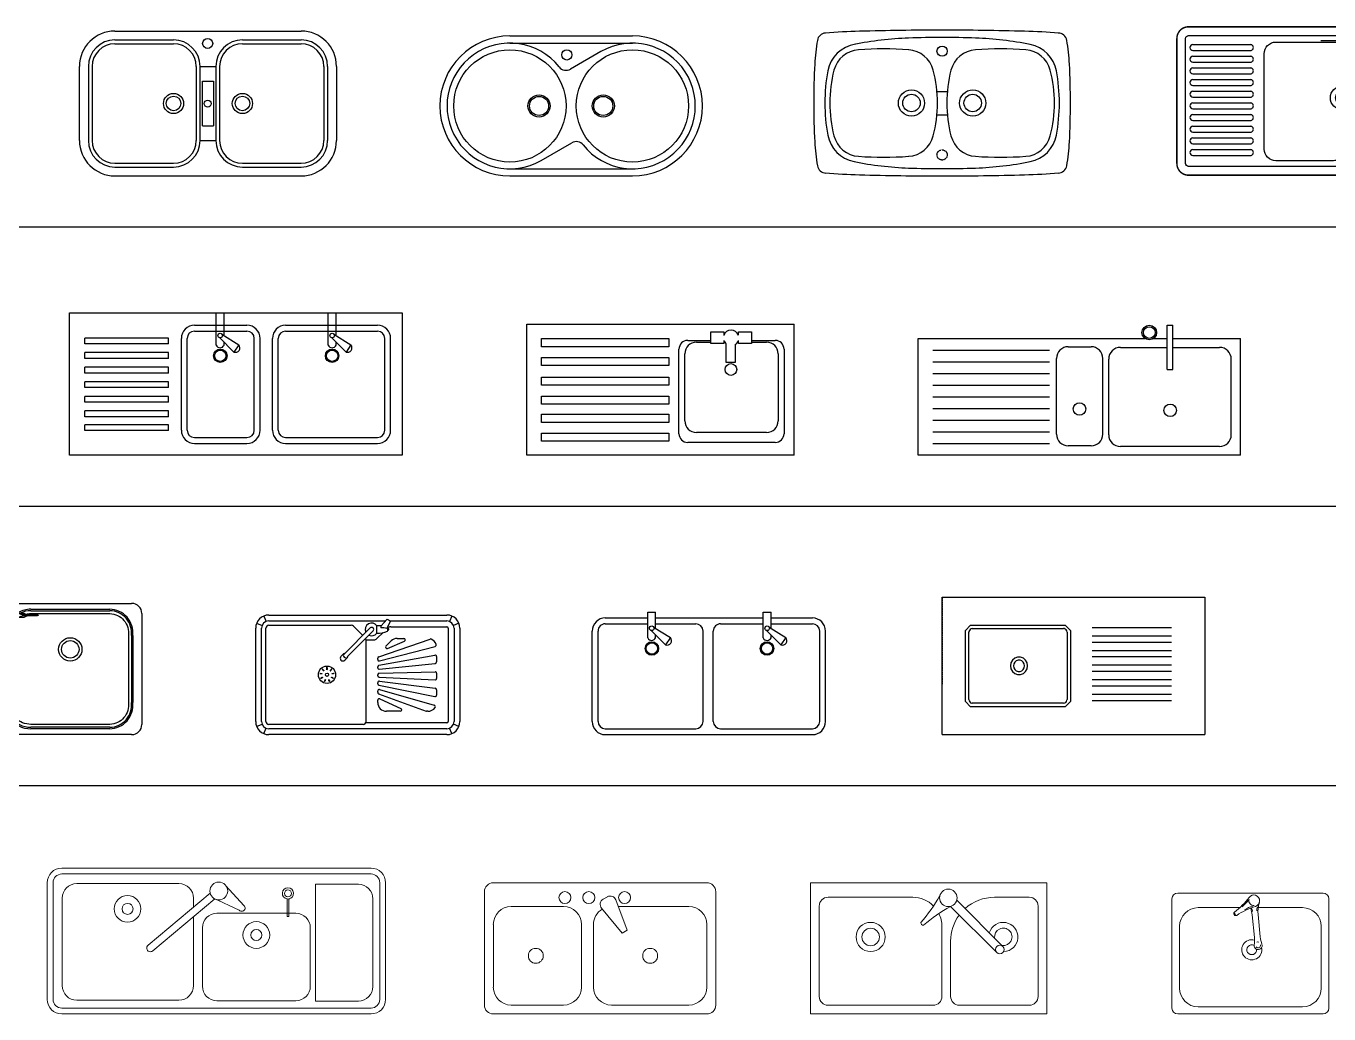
# Model space of a CAD drawing. Header units: millimetres. Extents: x 3489 to 19734, y -3855 to 6441.
# Drawn here: x 6268 to 10734, y -612 to 2775 of the extents above; entities that cross this region are included whole.
import ezdxf

# ---------------------------------------------------------------- set-up
doc = ezdxf.new("R2010")
doc.units = ezdxf.units.MM
doc.linetypes.add('HIDDEN', pattern=[7.5, 5, -2.5])
doc.linetypes.add('RAYITAS', pattern=[0.375, 0.25, -0.125])
doc.layers.add('www.cad-blocks.net', color=7, linetype='Continuous')
doc.styles.get("Standard").update_dxf_attribs({"font": 'arial.ttf'})

# ---------------------------------------------------------------- blocks, each defined once
blk = doc.blocks.new('A$C27DD639B')
for p, q in [((0, 0), (0, 450)), ((0, 450), (916.2, 450)), ((916.2, 0), (916.2, 450)), ((630.4, 383.4), (630.4, 422.8)), ((630.4, 422.8), (674.9, 422.8)), ((674.9, 422.8), (674.9, 411.1)), ((725.3, 411.7), (725.3, 422.8)), ((725.3, 422.8), (769.8, 422.8)), ((769.8, 422.8), (769.8, 383.4)), ((50.5, 372.3), (50.5, 400.1)), ((50.5, 400.1), (486.3, 400.1)), ((486.3, 372.3), (50.5, 372.3)), ((486.3, 400.1), (486.3, 372.3)), ((521.5, 74.1), (521.5, 364.1)), ((551.5, 394.1), (630.4, 394.1)), ((581.5, 388), (630.4, 388)), ((674.9, 383.4), (630.4, 383.4)), ((674.9, 394.1), (674.9, 383.4)), ((683, 318.7), (683, 382.1)), ((714.2, 379.9), (714.2, 318.7)), ((725.3, 383.4), (725.3, 393.5)), ((769.8, 383.4), (725.3, 383.4)), ((769.8, 394.1), (851.5, 394.1)), ((769.8, 388), (821.5, 388)), ((881.5, 364.1), (881.5, 74.1)), ((50.5, 307.4), (50.5, 335.2)), ((50.5, 335.2), (486.3, 335.2)), ((486.3, 335.2), (486.3, 307.4)), ((541.5, 118), (541.5, 348)), ((714.2, 318.7), (683, 318.7)), ((861.5, 348), (861.5, 118)), ((486.3, 307.4), (50.5, 307.4)), ((50.5, 240.3), (50.5, 268.1)), ((50.5, 268.1), (486.3, 268.1)), ((486.3, 268.1), (486.3, 240.3)), ((486.3, 240.3), (50.5, 240.3)), ((50.5, 175.4), (50.5, 203.2)), ((50.5, 203.2), (486.3, 203.2)), ((486.3, 203.2), (486.3, 175.4)), ((486.3, 175.4), (50.5, 175.4)), ((50.5, 112.8), (50.5, 140.6)), ((50.5, 140.6), (486.3, 140.6)), ((486.3, 140.6), (486.3, 112.8)), ((486.3, 112.8), (50.5, 112.8)), ((50.5, 48), (50.5, 75.8)), ((50.5, 75.8), (486.3, 75.8)), ((486.3, 48), (50.5, 48)), ((486.3, 75.8), (486.3, 48)), ((821.5, 78), (581.5, 78)), ((851.5, 44.1), (551.5, 44.1)), ((916.2, 0), (0, 0))]:
    blk.add_line(p, q)
blk.add_circle((699.5, 294.1), 20.1)
for centre, radius, start, end in [((700.2, 402.6), 26.7, 19.9093, 161.5199), ((551.5, 364.1), 30, 90, 180), ((581.5, 348), 40, 90, 180), ((700.2, 402.6), 26.7, 198.4801, 230.0288), ((700.2, 402.6), 26.7, 301.5638, 340.0907), ((821.5, 348), 40, 0, 90), ((851.5, 364.1), 30, 0, 90), ((581.5, 118), 40, 180, 270), ((821.5, 118), 40, 270, 0), ((551.5, 74.1), 30, 180, 270), ((851.5, 74.1), 30, 270, 0)]:
    blk.add_arc(centre, radius, start, end)
blk = doc.blocks.new('A$C2ECC4A2D')
for p, q in [((121.5, 497), (759.5, 497)), ((121.5, 466.5), (322.5, 466.5)), ((121.5, 453.5), (322.5, 453.5)), ((558.5, 466.5), (759.5, 466.5)), ((558.5, 453.5), (759.5, 453.5)), ((0, 121.5), (0, 375.5)), ((30.5, 375.5), (30.5, 121.5)), ((43.5, 375.5), (43.5, 121.5)), ((400.5, 375.5), (400.5, 121.5)), ((413.5, 375.5), (467.5, 375.5)), ((413.5, 121.5), (413.5, 375.5)), ((467.5, 375.5), (467.5, 121.5)), ((480.5, 375.5), (480.5, 121.5)), ((837.5, 375.5), (837.5, 121.5)), ((850.5, 375.5), (850.5, 121.5)), ((881, 375.5), (881, 121.5)), ((421.5, 325.5), (459.5, 325.5)), ((421.5, 171.5), (421.5, 325.5)), ((459.5, 325.5), (459.5, 171.5)), ((421.5, 171.5), (459.5, 171.5)), ((413.5, 121.5), (467.5, 121.5)), ((121.5, 43.5), (322.5, 43.5)), ((121.5, 30.5), (322.5, 30.5)), ((558.5, 43.5), (759.5, 43.5)), ((558.5, 30.5), (759.5, 30.5)), ((121.5, 0), (759.5, 0))]:
    blk.add_line(p, q)
for centre, radius in [((439.4, 454.5), 17.3), ((322.5, 248.5), 34.6), ((322.5, 248.5), 34.6), ((322.5, 248.5), 25), ((322.5, 248.5), 25), ((558.5, 248.5), 34.6), ((558.5, 248.5), 25), ((439.5, 248), 11.7)]:
    blk.add_circle(centre, radius)
for centre, radius, start, end in [((121.5, 375.5), 121.5, 90, 180), ((759.5, 375.5), 121.5, 0, 90), ((121.5, 375.5), 91, 90, 180), ((121.5, 375.5), 78, 90, 180), ((322.5, 375.5), 91, 0, 90), ((322.5, 375.5), 78, 0, 90), ((558.5, 375.5), 91, 90, 180), ((558.5, 375.5), 78, 90, 180), ((759.5, 375.5), 91, 0, 90), ((759.5, 375.5), 78, 0, 90), ((121.5, 121.5), 121.5, 180, 270), ((121.5, 121.5), 91, 180, 270), ((121.5, 121.5), 78, 180, 270), ((322.5, 121.5), 91, 270, 0), ((322.5, 121.5), 78, 270, 0), ((558.5, 121.5), 91, 180, 270), ((558.5, 121.5), 78, 180, 270), ((759.5, 121.5), 91, 270, 0), ((759.5, 121.5), 78, 270, 0), ((759.5, 121.5), 121.5, 270, 0)]:
    blk.add_arc(centre, radius, start, end)
blk = doc.blocks.new('A$C17956F2A')
for p, q in [((240, 480), (660, 480)), ((240, 455.5), (660, 455.5)), ((552.2, 426.6), (447.6, 366.2)), ((347.7, 53.4), (452.4, 113.8)), ((240, 24.5), (660, 24.5)), ((240, 0), (660, 0))]:
    blk.add_line(p, q)
for centre, radius in [((240, 240), 192.5), ((435, 415), 17.5), ((660, 240), 192.5), ((340, 240), 38), ((340, 240), 32.8), ((560, 240), 38), ((560, 240), 32.8)]:
    blk.add_circle(centre, radius)
for centre, radius, start, end in [((240, 240), 240, 90, 270), ((240, 240), 215.5, 38.3143, 300), ((660, 240), 215.5, 218.3143, 120), ((660, 240), 240, 270, 90), ((432.6, 392.2), 30, 218.3143, 300), ((467.4, 87.8), 30, 38.3143, 120)]:
    blk.add_arc(centre, radius, start, end)
blk = doc.blocks.new('A$C5B623280')
for p, q in [((424, 290), (456, 290)), ((424, 210), (456, 210))]:
    blk.add_line(p, q)
for centre, radius in [((440, 428), 17.5), ((335, 250), 45), ((335, 250), 30), ((545, 250), 45), ((545, 250), 30)]:
    blk.add_circle(centre, radius)
at = {"linetype": 'RAYITAS'}
blk.add_circle((440, 72), 17.5, dxfattribs=at)
for centre, radius, start, end in [((227.8, -2003), 2500, 91.6214, 94.3137), ((440, -9500), 10000, 90, 91.62141), ((440, -9500), 10000, 88.37859, 90), ((652.2, -2003), 2500, 85.6863, 88.3786), ((752.5, 343.4), 750, 170.679, 176.9411), ((42, 460), 30, 94.3137, 170.679), ((160.2, 339), 114, 98.8901, 169.4341), ((371.2, -726.3), 1200, 92.1918, 101.2001), ((440, -2525), 3000, 90, 92.1918), ((440, -2525), 3000, 87.8082, 90), ((508.8, -726.3), 1200, 78.7999, 87.8082), ((719.8, 339), 114, 10.5659, 78.7999), ((838, 460), 30, 9.321, 90), ((127.5, 343.4), 750, 3.0589, 9.321), ((160.2, 339), 94, 94.1077, 165.4856), ((239.4, -764.2), 1200, 85.8923, 94.1077), ((318.7, 339), 94, 14.5144, 85.8923), ((561.3, 339), 94, 94.1077, 165.4856), ((640.6, -764.2), 1200, 85.8923, 94.1077), ((719.8, 339), 94, 14.5144, 85.8923), ((2500, 250), 2500, 176.9411, 180), ((638, 250), 600, 169.4454, 190.5546), ((504, 250), 449.1, 165.4856, 180), ((-25.1, 250), 449.1, 0, 14.5144), ((905.1, 250), 449.1, 165.4856, 180), ((376, 250), 449.1, 0, 14.5144), ((242, 250), 600, 349.4454, 10.5546), ((-1620, 250), 2500, 0, 3.0589), ((2500, 250), 2500, 180, 183.0589), ((504, 250), 449.1, 180, 194.5144), ((-25.1, 250), 449.1, 345.4856, 0), ((905.1, 250), 449.1, 180, 194.5144), ((376, 250), 449.1, 345.4856, 0), ((-1620, 250), 2500, 356.9411, 0), ((160.2, 161), 114, 190.5659, 258.7999), ((160.2, 161), 94, 194.5144, 265.8923), ((318.7, 161), 94, 274.1077, 345.4856), ((561.3, 161), 94, 194.5144, 265.8923), ((719.8, 161), 94, 274.1077, 345.4856), ((719.8, 161), 114, 281.2001, 349.4341), ((752.5, 156.6), 750, 183.0589, 189.321), ((127.5, 156.6), 750, 350.679, 356.9411), ((371.2, 1226.3), 1200, 258.7999, 267.8082), ((239.4, 1264.2), 1200, 265.8923, 274.1077), ((640.6, 1264.2), 1200, 265.8923, 274.1077), ((508.8, 1226.3), 1200, 272.1918, 281.2001), ((42, 40), 30, 189.321, 270), ((227.8, 2503), 2500, 265.6863, 268.3786), ((440, 10000), 10000, 268.37859, 270), ((440, 3025), 3000, 267.8082, 270), ((440, 3025), 3000, 270, 272.1918), ((440, 10000), 10000, 270, 271.62141), ((652.2, 2503), 2500, 271.6214, 274.3137), ((838, 40), 30, 270, 350.679)]:
    blk.add_arc(centre, radius, start, end)
blk = doc.blocks.new('A$C44FE756A')
for p, q in [((57.4, 450.3), (254.8, 450.3)), ((57.4, 430.3), (254.8, 430.3)), ((57.4, 410.3), (254.8, 410.3)), ((57.4, 390.3), (254.8, 390.3)), ((57.4, 370.3), (254.8, 370.3)), ((57.4, 350.3), (254.8, 350.3)), ((57.4, 330.3), (254.8, 330.3)), ((57.4, 310.3), (254.8, 310.3)), ((57.4, 290.3), (254.8, 290.3)), ((57.4, 270.3), (254.8, 270.3)), ((659.7, 311.5), (711.5, 311.5)), ((57.4, 250.3), (254.8, 250.3)), ((57.4, 230.3), (254.8, 230.3)), ((57.4, 210.3), (254.8, 210.3)), ((57.4, 190.3), (254.8, 190.3)), ((658.1, 202.9), (709.9, 202.9)), ((57.4, 170.3), (254.8, 170.3)), ((57.4, 150.3), (254.8, 150.3)), ((57.4, 130.3), (254.8, 130.3)), ((57.4, 110.3), (254.8, 110.3)), ((57.4, 90.3), (254.8, 90.3)), ((57.4, 70.3), (254.8, 70.3))]:
    blk.add_line(p, q)
at = {"const_width": 5}
blk.add_lwpolyline([(296.3, 511.5), (42.5, 511.5, 0.414214), (2.5, 471.5), (2.5, 42.5, 0.414214), (42.5, 2.5), (296.3, 2.5), (1080.4, 2.5, 0.414214), (1120.4, 42.5), (1120.4, 471.5, 0.414214), (1080.4, 511.5)], format="xyb", close=True, dxfattribs=at)
for points in [[(296.3, 32.5), (42.5, 32.5, -0.414214), (32.5, 42.5), (32.5, 471.5, -0.414214), (42.5, 481.5), (296.3, 481.5), (1080.4, 481.5, -0.414214), (1090.4, 471.5), (1090.4, 42.5, -0.414214), (1080.4, 32.5), (296.2, 32.5)], [(496.2, 464), (554.7, 464, -0.277085), (594.4, 440.1), (658.1, 320.7, 0.277085), (665.1, 316.5), (706.1, 316.5, 0.277085), (713.2, 320.7), (776.8, 440.1, -0.277085), (816.5, 464), (899.4, 464)]]:
    blk.add_lwpolyline(points, format="xyb")
for points in [[(651.8, 321.9, -0.123011), (656.5, 303.1), (656.5, 204.5), (572.7, 70.9, -0.258191), (538.8, 52.2), (341.8, 52.2, -0.414214), (301.8, 92.2), (301.8, 419, -0.414214), (341.8, 459), (554.7, 459, -0.277085), (590, 437.8)], [(816.5, 459, 0.277085), (781.2, 437.8), (719.5, 321.9, 0.123011), (714.8, 303.1), (714.8, 204.5), (798.5, 70.9, 0.258191), (832.4, 52.2), (1029.4, 52.2, 0.414214), (1069.4, 92.2), (1069.4, 419, 0.414214), (1029.4, 459)]]:
    blk.add_lwpolyline(points, format="xyb", close=True)
for centre, radius in [((569, 267.7), 40.5), ((569, 267.7), 22.7), ((803.8, 267.7), 40.5), ((803.8, 267.7), 22.7)]:
    blk.add_circle(centre, radius)
for centre, start, end in [((57.4, 440.3), 90, 270), ((254.8, 440.3), 268.8602, 91.1398), ((57.4, 400.3), 90, 270), ((254.8, 400.3), 268.8602, 91.1398), ((57.4, 360.3), 90, 270), ((254.8, 360.3), 268.8602, 91.1398), ((57.4, 320.3), 90, 270), ((254.8, 320.3), 268.8602, 91.1398), ((57.4, 280.3), 90, 270), ((254.8, 280.3), 268.8602, 91.1398), ((57.4, 240.3), 90, 270), ((254.8, 240.3), 268.8602, 91.1398), ((57.4, 200.3), 90, 270), ((254.8, 200.3), 268.8602, 91.1398), ((57.4, 160.3), 90, 270), ((254.8, 160.3), 268.8602, 91.1398), ((57.4, 120.3), 90, 270), ((57.4, 80.3), 90, 270), ((254.8, 120.3), 268.8602, 91.1398), ((254.8, 80.3), 268.8602, 91.1398)]:
    blk.add_arc(centre, 10, start, end)
blk = doc.blocks.new('A$C6CB038CA')
for p, q in [((0, 0), (0, 488.5)), ((0, 488.5), (1140.7, 488.5)), ((502.8, 377.5), (502.8, 488.5)), ((529.8, 412.8), (529.8, 488.5)), ((886.8, 377.5), (886.8, 488.5)), ((913.8, 412.8), (913.8, 488.5)), ((1140.7, 488.5), (1140.7, 0)), ((52.2, 382.1), (52.2, 402.1)), ((339.4, 402.1), (52.2, 402.1)), ((339.4, 382.1), (339.4, 402.1)), ((428.4, 445.8), (608.4, 445.8)), ((428.4, 425.8), (608.4, 425.8)), ((563.7, 353.9), (514.9, 402.4)), ((521.9, 415.4), (580.3, 378.4)), ((740.8, 445.8), (1055.8, 445.8)), ((740.8, 425.8), (1055.8, 425.8)), ((947.8, 353.9), (899, 402.4)), ((906, 415.4), (964.3, 378.4)), ((339.4, 382.1), (52.2, 382.1)), ((383.4, 85.8), (383.4, 400.8)), ((403.4, 85.8), (403.4, 400.8)), ((529.8, 377.6), (529.8, 387.6)), ((580.3, 378.4), (563.7, 353.9)), ((633.4, 85.8), (633.4, 400.8)), ((653.4, 85.8), (653.4, 400.8)), ((695.8, 85.8), (695.8, 400.8)), ((715.8, 85.8), (715.8, 400.8)), ((913.8, 377.6), (913.8, 387.6)), ((964.3, 378.4), (947.8, 353.9)), ((1080.8, 85.8), (1080.8, 400.8)), ((1100.8, 85.8), (1100.8, 400.8)), ((52.2, 332.1), (52.2, 352.1)), ((339.4, 352.1), (52.2, 352.1)), ((339.4, 332.1), (52.2, 332.1)), ((339.4, 332.1), (339.4, 352.1)), ((52.2, 282.1), (52.2, 302.1)), ((339.4, 302.1), (52.2, 302.1)), ((339.4, 282.1), (52.2, 282.1)), ((339.4, 282.1), (339.4, 302.1)), ((52.2, 232.1), (52.2, 252.1)), ((339.4, 252.1), (52.2, 252.1)), ((339.4, 232.1), (52.2, 232.1)), ((339.4, 232.1), (339.4, 252.1)), ((52.2, 182.1), (52.2, 202.1)), ((339.4, 202.1), (52.2, 202.1)), ((339.4, 182.1), (52.2, 182.1)), ((339.4, 182.1), (339.4, 202.1)), ((52.2, 132.1), (52.2, 152.1)), ((339.4, 152.1), (52.2, 152.1)), ((339.4, 132.1), (339.4, 152.1)), ((339.4, 132.1), (52.2, 132.1)), ((52.2, 84.8), (52.2, 104.8)), ((339.4, 104.8), (52.2, 104.8)), ((339.4, 84.8), (339.4, 104.8)), ((339.4, 84.8), (52.2, 84.8)), ((428.4, 60.8), (608.4, 60.8)), ((740.8, 60.8), (1055.8, 60.8)), ((1140.7, 0), (0, 0)), ((428.4, 40.8), (608.4, 40.8)), ((740.8, 40.8), (1055.8, 40.8))]:
    blk.add_line(p, q)
for centre, radius in [((516.4, 410.5), 7.79), ((900.5, 410.5), 7.79), ((516.9, 341.2), 23.1), ((516.9, 341.3), 19.5), ((900.1, 341.2), 23.1), ((900.2, 341.3), 19.5)]:
    blk.add_circle(centre, radius)
for centre, radius, start, end in [((428.4, 400.8), 45, 90, 180), ((428.4, 400.8), 25, 90, 180), ((608.4, 400.8), 45, 0, 90), ((608.4, 400.8), 25, 0, 90), ((740.8, 400.8), 45, 90, 180), ((740.8, 400.8), 25, 90, 180), ((1055.8, 400.8), 45, 0, 90), ((1055.8, 400.8), 25, 0, 90), ((516.1, 383.8), 14.9, 205.1043, 335.2171), ((568.7, 368.6), 15.5, 251.2024, 39.3215), ((900.1, 383.8), 14.9, 205.1043, 335.2171), ((952.8, 368.6), 15.5, 251.2024, 39.3215), ((428.4, 85.8), 45, 180, 270), ((428.4, 85.8), 25, 180, 270), ((608.4, 85.8), 25, 270, 0), ((608.4, 85.8), 45, 270, 0), ((740.8, 85.8), 45, 180, 270), ((740.8, 85.8), 25, 180, 270), ((1055.8, 85.8), 25, 270, 0), ((1055.8, 85.8), 45, 270, 0)]:
    blk.add_arc(centre, radius, start, end)
blk = doc.blocks.new('A$C5F013863')
at = {"ltscale": 1000}
for p, q in [((852.6, 293.9), (852.6, 446)), ((852.6, 446), (872.6, 446)), ((872.6, 293.9), (872.6, 446)), ((0, 400), (778.1, 400)), ((0, 0), (0, 400)), ((50, 360), (450, 360)), ((513.8, 372.3), (592.2, 372.3)), ((692.6, 370), (852.6, 370)), ((805.2, 400), (852.6, 400)), ((872.6, 400), (1104.6, 400)), ((872.6, 370), (1032.6, 370)), ((1104.6, 0), (1104.6, 400)), ((50, 320), (450, 320)), ((473.8, 72.3), (473.8, 332.3)), ((632.2, 72.3), (632.2, 332.3)), ((652.6, 70), (652.6, 330)), ((1072.6, 70), (1072.6, 330)), ((50, 280), (450, 280)), ((852.6, 293.9), (872.6, 293.9)), ((50, 240), (450, 240)), ((50, 200), (450, 200)), ((50, 160), (450, 160)), ((50, 120), (450, 120)), ((50, 80), (450, 80)), ((50, 40), (450, 40)), ((592.2, 32.3), (513.8, 32.3)), ((1032.6, 30), (692.6, 30)), ((1104.6, 0), (0, 0))]:
    blk.add_line(p, q, dxfattribs=at)
for centre, radius in [((791.7, 421), 25), ((791.7, 421), 20), ((552.4, 158.7), 21.4), ((863.5, 154.1), 21.4)]:
    blk.add_circle(centre, radius, dxfattribs=at)
for centre, start, end in [((513.8, 332.3), 90, 180), ((592.2, 332.3), 0, 90), ((692.6, 330), 90, 180), ((1032.6, 330), 0, 90), ((513.8, 72.3), 180, 270), ((592.2, 72.3), 270, 0), ((692.6, 70), 180, 270), ((1032.6, 70), 270, 0)]:
    blk.add_arc(centre, 40, start, end, dxfattribs=at)
blk = doc.blocks.new('A$C63A909BA')
at = {"ltscale": 1000}
for p, q in [((35, 450), (780, 450)), ((0, 35), (0, 415)), ((276.5, 416.8), (276.5, 401.9)), ((304, 391.8), (304, 426.9)), ((306.5, 390.6), (306.5, 428.1)), ((361.1, 390.6), (361.1, 428.1)), ((361.1, 390.6), (361.1, 428.1)), ((363.6, 391.8), (363.6, 426.9)), ((363.6, 391.8), (363.6, 426.9)), ((391.1, 416.8), (391.1, 401.9)), ((435, 430), (705, 430)), ((435, 425), (705, 425)), ((815, 415), (815, 35)), ((110, 390), (260, 390)), ((110, 385), (260, 385)), ((110.1, 370), (260, 370)), ((322.5, 247.1), (152.9, 342.1)), ((156.2, 349.5), (322.5, 256.2)), ((322.3, 274.7), (226.3, 347.8)), ((231.3, 354.2), (322.5, 284.8)), ((779.1, 340), (779.1, 110)), ((784.1, 340), (784.1, 110)), ((33.7, 110), (33.7, 300)), ((38.7, 110), (38.7, 300)), ((53.7, 109.6), (53.7, 300.4)), ((323.9, 220.1), (68.4, 287.6)), ((69.4, 295.6), (321.6, 228.8)), ((327.7, 191.9), (73.3, 124.7)), ((74.4, 116.7), (327, 183.6)), ((83.5, 208.9), (321.1, 210.1)), ((83.5, 200.9), (321.1, 200.9)), ((330, 216), (330, 110)), ((324.6, 164.9), (140.7, 59.8)), ((144, 52.4), (326.2, 156.7)), ((322.6, 136.3), (224.3, 58.6)), ((229.3, 52.2), (330, 131.8)), ((780, 0), (35, 0)), ((260, 25), (110, 25)), ((260, 20), (110, 20)), ((260, 40), (110.1, 40)), ((705, 25), (435, 25)), ((705, 20), (435, 20))]:
    blk.add_line(p, q, dxfattribs=at)
blk.add_lwpolyline([(345, 383.7), (345, 230.9, -0.164418), (346.3, 226, -0.849314), (321.3, 226, -0.164418), (322.5, 230.9), (322.5, 383.7, -0.107035), (312.9, 390.6), (306.5, 390.6), (304, 391.8), (304, 390.8), (277.7, 393.7, -0.392238), (276.5, 395), (276.5, 401.9), (256.9, 401.9, 0.095415), (236.4, 407.6, 0.01788), (221, 407.3, -0.110831), (208.8, 408.1, -0.841313), (208.8, 410.6, -0.110831), (221, 411.4, 0.01788), (236.4, 411.1, 0.091516), (256.9, 416.8), (276.5, 416.8), (276.5, 424.9, -0.392238), (277.7, 426.1), (304, 427.9), (304, 426.9), (306.5, 428.1), (312.9, 428.1, -0.44599), (354.7, 428.1), (361.1, 428.1), (363.6, 426.9), (363.6, 427.9), (389.9, 426.1, -0.392238), (391.1, 424.9), (391.1, 416.8), (410.7, 416.8, 0.091516), (431.2, 411.1, 0.01788), (446.6, 411.4, -0.110831), (458.8, 410.6, -0.841313), (458.8, 408.1, -0.110831), (446.6, 407.3, 0.01788), (431.2, 407.6, 0.095415), (410.7, 401.9), (391.1, 401.9), (391.1, 395, -0.392238), (389.9, 393.7), (363.6, 390.8), (363.6, 391.8), (361.1, 390.6), (354.7, 390.6, -0.107035)], format="xyb", close=True, dxfattribs=at)
for points in [[(272.6, 416.8, -0.255199), (267.2, 413.5, -0.005211), (257.4, 411.4, -0.044747), (251.9, 410.6), (208.8, 410.6)], [(208.8, 408.1), (251.9, 408.1, -0.044747), (257.4, 407.3, -0.005211), (267.2, 405.2, -0.255199), (272.6, 402)], [(354.7, 428.1), (345.2, 428.1, 0.279954), (322.4, 428.1), (312.9, 428.1)], [(322.5, 390.5), (322.5, 399.4), (322.5, 409.4, -1), (345, 409.4), (345, 399.4), (345, 390.5)], [(419.4, 413.4, -0.052389), (435, 415), (705, 415, -0.445378), (769.1, 340), (769.1, 110, -0.445378), (705, 35), (435, 35, -0.414214), (360, 110), (360, 340, -0.197917), (381.8, 392.8)], [(395, 416.8, 0.255199), (400.4, 413.5, 0.005211), (410.2, 411.4, 0.044747), (415.7, 410.6), (458.8, 410.6)], [(458.8, 408.1), (415.7, 408.1, 0.044747), (410.2, 407.3, 0.005211), (400.4, 405.2, 0.255199), (395, 402)], [(322.5, 383.7), (322.5, 390.5, -0.001876), (322.4, 390.6), (312.9, 390.6)], [(345, 383.7), (345, 390.5, 0.001876), (345.2, 390.6), (354.7, 390.6)], [(391.1, 400.8, -0.006105), (392.6, 401.9, -0.006105)], [(345, 230.9), (345, 229.7, -1.092181), (322.5, 229.7), (322.5, 230.9)]]:
    blk.add_lwpolyline(points, format="xyb", dxfattribs=at)
for points in [[(322.5, 274.5), (322.3, 274.7)], [(321.1, 210.1), (324.9, 212.7), (326.8, 215.4), (327.5, 216.7), (327.4, 217.2)], [(321.1, 200.9), (324.9, 198.3), (326.9, 195.6), (327.5, 194.3), (326.9, 191.7)], [(327, 183.6), (329.5, 179.2), (329.5, 176.5), (328.8, 171.2), (327.5, 168.6), (326.9, 166.6), (324.6, 164.9)], [(326.6, 157.4), (329.9, 157.4), (330.6, 152.1), (330.6, 148.8), (327.9, 143.5), (325.9, 140.2), (322.6, 136.3)]]:
    blk.add_lwpolyline(points, dxfattribs=at)
for radius in [40, 30]:
    blk.add_circle((569.6, 292.4), radius, dxfattribs=at)
for centre, radius, start, end in [((35, 415), 35, 90, 180), ((780, 415), 35, 0, 90), ((333.8, 409.4), 21.9, 121.2796, 238.7204), ((333.8, 409.4), 17.5, 310.0052, 229.9948), ((333.8, 409.4), 15, 318.5904, 221.4096), ((333.8, 409.4), 21.9, 301.2796, 58.7204), ((435, 340), 90, 90, 119.1957), ((435, 340), 85, 90, 115.4153), ((703.3, 348.8), 81.2, 353.7986, 88.8078), ((703.3, 348.7), 76.3, 353.4172, 88.7258), ((112.1, 310.8), 79.2, 91.551, 187.8349), ((112.2, 310.8), 74.3, 91.6616, 188.3215), ((112.2, 310.6), 59.4, 92.0172, 189.8939), ((260, 300), 90, 45.9739, 90), ((260, 300), 85, 42.6194, 90), ((260, 300), 70, 26.6768, 90), ((336.4, 369.2), 13.3, 310.66, 329.4824), ((336.4, 369.2), 18.3, 298.2943, 331.8884), ((435, 340), 90, 145.781, 165.5418), ((435, 340), 85, 142.9619, 165.9722), ((154.5, 345.8), 4.05, 66.255, 246.255), ((230, 350.4), 4.05, 67.5508, 247.5508), ((68.9, 291.6), 4.05, 82.5927, 262.5927), ((83.5, 205), 4.05, 90, 270), ((83.5, 204.9), 4.05, 90.2625, 270.2625), ((112.1, 99.2), 79.2, 172.1651, 268.449), ((112.2, 99.2), 74.3, 171.6785, 268.3384), ((112.2, 99.4), 59.4, 170.1061, 267.9828), ((73.9, 120.7), 4.05, 97.6698, 277.6698), ((260, 110), 70, 270, 0), ((703.3, 101.2), 81.2, 271.1922, 6.2014), ((703.3, 101.3), 76.3, 271.2742, 6.5828), ((142.3, 56.1), 4.05, 114.0075, 294.0075), ((228, 56), 4.05, 112.7117, 292.7117), ((260, 110), 85, 270, 328.9261), ((260, 110), 90, 270, 328.8241), ((347.9, 55.8), 18.3, 16.8467, 146.7086), ((347.9, 55.8), 13.3, 13.7076, 148.5544), ((435, 110), 90, 214.5823, 270), ((435, 110), 85, 215.1439, 270), ((35, 35), 35, 180, 270), ((780, 35), 35, 270, 0)]:
    blk.add_arc(centre, radius, start, end, dxfattribs=at)
blk = doc.blocks.new('A$C41DC471C')
at = {"ltscale": 1000}
for p, q in [((28.1, 406.7, -685.7), (35.6, 388.2, -685.7)), ((45, 410, -685.7), (655, 410, -685.7)), ((671.9, 406.7, -685.7), (664.4, 388.2, -685.7)), ((0, 45, -685.7), (0, 365, -685.7)), ((3.3, 381.9, -685.7), (21.8, 374.4, -685.7)), ((20, 45, -685.7), (20, 365, -685.7)), ((35, 45, -685.7), (35, 365, -685.7)), ((45, 390, -685.7), (445.9, 390, -685.7)), ((45, 375, -685.7), (327.8, 375, -685.7)), ((392.8, 365.7, -685.7), (303.3, 276.2, -685.7)), ((334.8, 372.1, -685.7), (367, 339.9, -685.7)), ((414.3, 373.3, -685.7), (414.3, 348.1, -685.7)), ((429.6, 372.9, -685.7), (451.2, 395.6, -685.7)), ((429.6, 366.6, -685.7), (429.6, 372.9, -685.7)), ((461.4, 387.9, -685.7), (449.6, 363.8, -685.7)), ((451.2, 395.6, -685.7), (460.9, 390.1, -685.7)), ((461.4, 387.9, -685.7), (460.9, 390.1, -685.7)), ((461, 390, -685.7), (655, 390, -685.7)), ((462.8, 370, -685.7), (655, 370, -685.7)), ((660, 365, -685.7), (660, 45, -685.7)), ((696.7, 381.9, -685.7), (678.2, 374.4, -685.7)), ((680, 365, -685.7), (680, 45, -685.7)), ((700, 365, -685.7), (700, 45, -685.7)), ((402.7, 355.8, -685.7), (313.2, 266.3, -685.7)), ((378.3, 324.7, -685.7), (405, 324.7, -685.7)), ((378.3, 45, -685.7), (378.3, 324.5, -685.7)), ((415.6, 329.1, -685.7), (436.6, 350, -685.7)), ((421.6, 266.7, -685.7), (598.3, 327.7, -685.7)), ((446.7, 303.6, -685.7), (464.3, 321.2, -685.7)), ((452.2, 295.4, -685.7), (509.8, 320.4, -685.7)), ((485.5, 330, -685.7), (507.9, 330, -685.7)), ((301.9, 277.6, -685.7), (292.3, 268.1, -685.7)), ((422.4, 237.9, -685.7), (614.1, 272.8, -685.7)), ((424.5, 252.7, -685.7), (615.1, 302.7, -685.7)), ((314.6, 264.9, -685.7), (305.1, 255.3, -685.7)), ((418.3, 257.5, -685.7), (418.3, 261.9, -685.7)), ((418.3, 229.2, -685.7), (418.3, 233, -685.7)), ((423.8, 224.2, -685.7), (615.5, 244.2, -685.7)), ((620, 267.9, -685.7), (620, 249.2, -685.7)), ((418.3, 201.8, -685.7), (418.3, 205.5, -685.7)), ((423, 196.8, -685.7), (614.8, 187.6, -685.7)), ((423.1, 210.5, -685.7), (614.9, 215.8, -685.7)), ((423.9, 183, -685.7), (615.6, 159.1, -685.7)), ((620, 210.8, -685.7), (620, 192.6, -685.7)), ((418.3, 174.2, -685.7), (418.3, 178.1, -685.7)), ((418.3, 145, -685.7), (418.3, 149.5, -685.7)), ((421.5, 140.3, -685.7), (584.4, 80.3, -685.7)), ((422.3, 169.3, -685.7), (614, 130.4, -685.7)), ((424.6, 154.3, -685.7), (612.2, 101.1, -685.7)), ((620, 154.1, -685.7), (620, 135.3, -685.7)), ((418.3, 110, -685.7), (418.3, 118.2, -685.7)), ((425.3, 122.7, -685.7), (497.9, 89.5, -685.7)), ((495.8, 80, -685.7), (448.3, 80, -685.7)), ((590, 80, -685.7), (586.1, 80, -685.7)), ((3.3, 28.1, -685.7), (21.8, 35.6, -685.7)), ((28.1, 3.3, -685.7), (35.6, 21.8, -685.7)), ((368.3, 35, -685.7), (45, 35, -685.7)), ((655, 20, -685.7), (45, 20, -685.7)), ((655, 40, -685.7), (376.9, 40, -685.7)), ((671.9, 3.3, -685.7), (664.4, 21.8, -685.7)), ((696.7, 28.1, -685.7), (678.2, 35.6, -685.7)), ((655, 0, -685.7), (45, 0, -685.7))]:
    blk.add_line(p, q, dxfattribs=at)
for radius in [29.6, 5.56]:
    blk.add_circle((244.5, 205.4, -685.7), radius, dxfattribs=at)
for centre, radius, start, end in [((45, 365, -685.7), 45, 90, 180), ((655, 365, -685.7), 45, 0, 90), ((45, 365, -685.7), 25, 90, 180), ((45, 365, -685.7), 10, 90, 180), ((327.8, 365, -685.7), 10, 45, 90), ((397.7, 360.7, -685.7), 22, 35.2594, 206.447), ((397.7, 360.7, -685.7), 7, 315, 135), ((416.6, 271.7, -685.7), 101.7, 82.6351, 91.2658), ((425.6, 265, -685.7), 101.7, 76.3665, 87.7768), ((416.6, 271.7, -685.7), 101.7, 69.5083, 70.0003), ((431.2, 361, -685.7), 21.8, 342.2899, 15.9255), ((462.8, 355, -685.7), 15, 90, 135), ((416.6, 271.7, -685.7), 98.7, 66.466, 68.4241), ((416.6, 449.7, -685.7), 98.7, 291.5267, 293.5112), ((431.2, 361, -685.7), 24.8, 355.8388, 2.79), ((655, 365, -685.7), 25, 0, 90), ((655, 365, -685.7), 5, 0, 90), ((368.3, 324.5, -685.7), 10, 0, 32.1365), ((397.7, 360.7, -685.7), 22, 243.553, 324.7406), ((405, 339.7, -685.7), 15, 270, 315), ((416.6, 449.7, -685.7), 101.7, 268.7342, 290.3736), ((485.5, 300, -685.7), 30, 90, 135), ((507.9, 325, -685.7), 5, 293.4243, 90), ((599.9, 323, -685.7), 5, 66.6756, 109.0607), ((590, 300, -685.7), 30, 17.4508, 66.6756), ((298.7, 261.7, -685.7), 9, 135, 315), ((309.5, 272.5, -685.7), 9.18, 146.5049, 303.4951), ((306.9, 269.9, -685.7), 9.18, 94.6541, 123.4951), ((306.9, 269.9, -685.7), 9.18, 326.5049, 355.3459), ((450.2, 300, -685.7), 5, 135, 293.4243), ((615, 267.9, -685.7), 5, 0, 100.3334), ((613.8, 307.5, -685.7), 5, 284.6971, 17.4508), ((423.3, 261.9, -685.7), 5, 109.0607, 180), ((423.3, 257.5, -685.7), 5, 180, 284.6971), ((423.3, 233, -685.7), 5, 100.3334, 180), ((423.3, 229.2, -685.7), 5, 180, 275.9698), ((615, 249.2, -685.7), 5, 275.9698, 0), ((423.3, 205.5, -685.7), 5, 91.6062, 180), ((423.3, 201.8, -685.7), 5, 180, 267.2425), ((423.3, 178.1, -685.7), 5, 82.8789, 180), ((615, 192.6, -685.7), 5, 267.2425, 0), ((615, 210.8, -685.7), 5, 0, 91.6062), ((423.3, 174.2, -685.7), 5, 180, 258.5152), ((423.3, 149.5, -685.7), 5, 74.1516, 180), ((423.3, 145, -685.7), 5, 180, 249.788), ((615, 135.3, -685.7), 5, 258.5152, 0), ((615, 154.1, -685.7), 5, 0, 82.8789), ((423.3, 118.2, -685.7), 5, 65.4243, 180), ((448.3, 110, -685.7), 30, 180, 270), ((495.8, 85, -685.7), 5, 270, 65.4243), ((590, 110, -685.7), 30, 270, 326.6066), ((610.9, 96.2, -685.7), 5, 326.6066, 74.1516), ((45, 45, -685.7), 45, 180, 270), ((45, 45, -685.7), 25, 180, 270), ((45, 45, -685.7), 10, 180, 270), ((368.3, 45, -685.7), 10, 270, 0), ((586.1, 85, -685.7), 5, 249.788, 270), ((655, 45, -685.7), 5, 270, 0), ((655, 45, -685.7), 45, 270, 0), ((655, 45, -685.7), 25, 270, 0)]:
    blk.add_arc(centre, radius, start, end, dxfattribs=at)
for centre, major_axis in [((230.8, 221.7, -685.7), (-2.61, 3.09)), ((244.4, 226.7, -685.7), (-0.02, 4.05)), ((223.5, 209.1, -685.7), (-3.99, 0.69))]:
    blk.add_ellipse(centre, major_axis=major_axis, ratio=0.197044, dxfattribs=at)
for centre, major_axis, start_param, end_param in [((258.1, 221.8, -685.7), (2.59, 3.11), -1.570796, 4.712389), ((226.1, 194.7, -685.7), (3.5, 2.04), 3.141593, 9.424778), ((237.3, 185.4, -685.7), (1.37, 3.81), 3.141593, 9.424778), ((251.8, 185.5, -685.7), (-1.4, 3.8), 1.570796326794795, 7.853981633974382), ((262.9, 194.9, -685.7), (-3.51, 2.01), 1.570796326794786, 7.853981633974373), ((265.4, 209.2, -685.7), (3.98, 0.72), 4.712389, 10.995574)]:
    blk.add_ellipse(centre, major_axis=major_axis, ratio=0.197044, start_param=start_param, end_param=end_param, dxfattribs=at)
blk = doc.blocks.new('A$C233D5AEA')
at = {"ltscale": 1000}
for p, q in [((375, 800), (65, 800)), ((375, 780), (65, 780)), ((20, 613.1), (20, 755)), ((40, 613.1), (40, 755)), ((400, 440), (400, 755)), ((420, 45), (420, 755)), ((51.1, 606.3), (87.4, 663.6)), ((111.9, 647), (62.8, 597.6)), ((87.4, 663.6), (111.9, 647)), ((55.4, 613.1), (0, 613.1)), ((0, 586.1), (0, 613.1)), ((88.6, 586.1), (0, 586.1)), ((20, 217.6), (20, 586.1)), ((40, 440), (40, 586.1)), ((87.8, 613.1), (78.2, 613.1)), ((375, 415), (65, 415)), ((375, 380), (65, 380)), ((40, 217.6), (40, 355)), ((400, 45), (400, 355)), ((51.1, 210.7), (87.4, 268)), ((87.4, 268), (111.9, 251.5)), ((111.9, 251.5), (62.8, 202)), ((55.4, 217.6), (0, 217.6)), ((0, 190.6), (0, 217.6)), ((88.6, 190.6), (0, 190.6)), ((20, 45), (20, 190.6)), ((40, 45), (40, 190.6)), ((87.8, 217.6), (78.2, 217.6)), ((375, 20), (65, 20)), ((375, 0), (65, 0))]:
    blk.add_line(p, q, dxfattribs=at)
for centre, radius in [((55.3, 599.7), 7.79), ((124.6, 599.4), 23.1), ((124.5, 599.4), 19.5), ((124.6, 204.7), 23.1), ((124.5, 204.7), 19.5), ((55.3, 204.2), 7.79)]:
    blk.add_circle(centre, radius, dxfattribs=at)
for centre, radius, start, end in [((65, 755), 45, 90, 180), ((65, 755), 25, 90, 180), ((375, 755), 45, 0, 90), ((375, 755), 25, 0, 90), ((97.5, 652.1), 15.3, 340.4622, 131.655), ((82, 599.4), 14.9, 296.6237, 67.0796), ((65, 440), 25, 180, 270), ((375, 440), 25, 270, 0), ((65, 355), 25, 90, 180), ((375, 355), 25, 0, 90), ((97.5, 256.6), 15.3, 340.4691, 131.6481), ((82, 203.8), 14.9, 296.6237, 67.0796), ((65, 45), 45, 180, 270), ((65, 45), 25, 180, 270), ((375, 45), 45, 270, 0), ((375, 45), 25, 270, 0)]:
    blk.add_arc(centre, radius, start, end, dxfattribs=at)
blk = doc.blocks.new('A$C3BE07067')
at = {"rotation": 270}
blk.add_blockref('A$C233D5AEA', (0, 420), dxfattribs=at)
blk = doc.blocks.new('A$C51D512CA')
at = {"linetype": 'Continuous'}
for p, q in [((0, 470.8), (900.4, 470.8)), ((0, 0), (0, 470.8)), ((900.4, 470.8), (900.4, 0)), ((0, 0), (900.4, 0))]:
    blk.add_line(p, q, dxfattribs=at)
at = {"linetype": 'HIDDEN'}
blk.add_line((0, 470.8), (0, 170.7), dxfattribs=at)
for p, q in [((97.3, 375.8), (79.6, 357.5)), ((79.6, 114), (79.6, 357.5)), ((93, 357.5), (91.6, 353.6)), ((95.6, 360.8), (93, 357.5)), ((99.1, 362.9), (95.6, 360.8)), ((97.3, 375.8), (422, 375.8)), ((103.2, 363.6), (99.1, 362.9)), ((103.2, 363.6), (416.1, 363.6)), ((418.2, 363.5), (416.1, 363.6)), ((422, 362), (418.2, 363.5)), ((439.7, 357.5), (422, 375.8)), ((425.2, 359.3), (422, 362)), ((427.2, 355.6), (425.2, 359.3)), ((439.7, 357.5), (439.7, 114)), ((513.5, 367.5), (786, 367.5)), ((91.6, 353.6), (91.4, 351.5)), ((91.4, 120), (91.4, 351.5)), ((427.9, 351.5), (427.2, 355.6)), ((427.9, 351.5), (427.9, 120)), ((513.5, 339), (786, 339)), ((513.5, 317.5), (786, 317.5)), ((513.5, 289), (786, 289)), ((235.6, 246.2), (233.8, 235.8)), ((233.8, 235.8), (235.6, 225.3)), ((240.7, 255.3), (235.6, 246.2)), ((235.6, 225.3), (240.7, 216.2)), ((248.6, 262.1), (240.7, 255.3)), ((245.3, 242.5), (244.1, 235.8)), ((244.1, 235.8), (245.3, 229)), ((248.6, 248.5), (245.3, 242.5)), ((245.3, 229), (248.6, 223)), ((258.2, 265.7), (248.6, 262.1)), ((253.7, 252.9), (248.6, 248.5)), ((260, 255.2), (253.7, 252.9)), ((268.5, 265.7), (258.2, 265.7)), ((266.7, 255.2), (260, 255.2)), ((272.9, 252.9), (266.7, 255.2)), ((278.1, 262.1), (268.5, 265.7)), ((278, 248.5), (272.9, 252.9)), ((281.4, 242.5), (278, 248.5)), ((278, 223), (281.4, 229)), ((285.9, 255.3), (278.1, 262.1)), ((282.5, 235.8), (281.4, 242.5)), ((281.4, 229), (282.5, 235.8)), ((291.1, 246.2), (285.9, 255.3)), ((285.9, 216.2), (291.1, 225.3)), ((292.8, 235.8), (291.1, 246.2)), ((291.1, 225.3), (292.8, 235.8)), ((513.5, 267.5), (786, 267.5)), ((513.5, 239), (786, 239)), ((240.7, 216.2), (248.6, 209.4)), ((248.6, 223), (253.7, 218.6)), ((248.6, 209.4), (258.2, 205.8)), ((253.7, 218.6), (260, 216.3)), ((258.2, 205.8), (268.5, 205.8)), ((260, 216.3), (266.7, 216.3)), ((266.7, 216.3), (272.9, 218.6)), ((268.5, 205.8), (278.1, 209.4)), ((272.9, 218.6), (278, 223)), ((278.1, 209.4), (285.9, 216.2)), ((513.5, 217.4), (786, 217.4)), ((513.5, 189), (786, 189)), ((513.5, 167.4), (786, 167.4)), ((513.5, 138.9), (786, 138.9)), ((79.6, 114), (97.3, 95.7)), ((91.4, 120), (92.1, 115.9)), ((92.1, 115.9), (94.1, 112.2)), ((94.1, 112.2), (97.3, 109.5)), ((97.3, 109.5), (101.1, 108.1)), ((422, 95.7), (97.3, 95.7)), ((101.1, 108.1), (103.2, 107.9)), ((416.1, 107.9), (103.2, 107.9)), ((416.1, 107.9), (420.1, 108.6)), ((420.1, 108.6), (423.7, 110.7)), ((422, 95.7), (439.7, 114)), ((423.7, 110.7), (426.3, 114)), ((426.3, 114), (427.7, 117.9)), ((427.7, 117.9), (427.9, 120)), ((513.5, 117.4), (786, 117.4))]:
    blk.add_line(p, q)
at = {"flags": 9}
for tag in ['XSIZE', 'YSIZE']:
    blk.add_attdef(tag, (450.2, 470.8), '', height=0.5, dxfattribs=at)
blk = doc.blocks.new('A$C392A3B68')
at = {"lineweight": 5}
for p, q in [((1110, 500), (50, 500)), ((0, 450), (0, 50)), ((20, 450), (20, 50)), ((1110, 480), (50, 480)), ((451.4, 447.2), (101.4, 447.2)), ((1140, 50), (1140, 450)), ((1160, 50), (1160, 450)), ((345.8, 235.7), (558.6, 413.8)), ((612.6, 439.7), (674, 372.3)), ((919.2, 444.6), (1066.5, 444.6)), ((919.2, 44.4), (919.2, 444.6)), ((51.4, 397.2), (51.4, 97.2)), ((574.5, 394.4), (361.7, 216.3)), ((501.4, 365.9), (501.4, 397.2)), ((570.3, 396.8), (658.2, 356.1)), ((822.1, 333.8), (822.1, 394.3)), ((828.3, 394.3), (828.3, 333.8)), ((1116.5, 394.6), (1116.5, 94.4)), ((501.4, 97.2), (501.4, 333.2)), ((851.9, 345.1), (581.9, 345.1)), ((828.3, 333.8), (822.1, 333.8)), ((531.9, 295.1), (531.9, 95.1)), ((901.9, 95.1), (901.9, 295.1)), ((101.4, 47.2), (451.4, 47.2)), ((581.9, 45.1), (851.9, 45.1)), ((50, 20), (1110, 20)), ((50, 0), (1110, 0)), ((1066.5, 44.4), (919.2, 44.4))]:
    blk.add_line(p, q, dxfattribs=at)
for centre, radius in [((588.1, 421.6), 30.5), ((275.3, 360.3), 45.8), ((825.2, 413.3), 11.8), ((275.3, 360.3), 18.9), ((716.9, 270.7), 45.8), ((716.9, 270.7), 18.9)]:
    blk.add_circle(centre, radius, dxfattribs=at)
for centre, radius, start, end in [((50, 450), 50, 90, 180), ((1110, 450), 50, 0, 90), ((50, 450), 30, 90, 180), ((101.4, 397.2), 50, 90, 180), ((451.4, 397.2), 50, 360, 90), ((1110, 450), 30, 360, 90), ((825.2, 413.3), 19.3, 279.2212, 260.7788), ((1066.5, 394.6), 50, 360, 90), ((666.9, 363.4), 11.4, 219.9677, 51.5544), ((825.2, 413.3), 19.3, 260.7788, 289.3657), ((581.9, 295.1), 50, 90, 180), ((851.9, 295.1), 50, 0, 90), ((353.7, 226), 12.5, 129.3488, 310.493), ((101.4, 97.2), 50, 180, 270), ((451.4, 97.2), 50, 270, 0), ((581.9, 95.1), 50, 180, 270), ((851.9, 95.1), 50, 270, 0), ((1066.5, 94.4), 50, 270, 360), ((50, 50), 50, 180, 270), ((50, 50), 30, 180, 270), ((1110, 50), 50, 270, 0), ((1110, 50), 30, 270, 0)]:
    blk.add_arc(centre, radius, start, end, dxfattribs=at)
blk = doc.blocks.new('A$C0C270557')
at = {"lineweight": 5}
for p, q in [((30.7, 450), (762.5, 450)), ((0, 30.7), (0, 419.3)), ((793.2, 419.3), (793.2, 30.7)), ((271.6, 368.2), (92, 368.2)), ((471.9, 277.2), (401.6, 362.7)), ((421.4, 401.6), (407.1, 393.4)), ((450.8, 391.1), (489.6, 287.5)), ((701.2, 368.2), (459.3, 368.2)), ((30.7, 306.8), (30.7, 92)), ((333, 92), (333, 306.8)), ((373.9, 306.8), (373.9, 92)), ((489.6, 287.5), (471.9, 277.2)), ((762.5, 92), (762.5, 306.8)), ((762.5, 0), (30.7, 0)), ((92, 30.7), (271.6, 30.7)), ((435.3, 30.7), (701.2, 30.7))]:
    blk.add_line(p, q, dxfattribs=at)
for centre, radius in [((276.2, 398.9), 20.5), ((358, 398.9), 20.5), ((480.7, 398.9), 20.5), ((176.2, 199.4), 25.6), ((568.2, 199.4), 25.6)]:
    blk.add_circle(centre, radius, dxfattribs=at)
for centre, radius, start, end in [((30.7, 419.3), 30.7, 90, 180), ((762.5, 419.3), 30.7, 0, 90), ((431.6, 383.9), 20.5, 20.5377, 120), ((92, 306.8), 61.4, 90, 180), ((271.6, 306.8), 61.4, 0, 90), ((435.3, 306.8), 61.4, 120.5852, 180), ((417.3, 375.7), 20.5, 120, 219.4623), ((701.2, 306.8), 61.4, 0, 90), ((92, 92), 61.4, 180, 270), ((271.6, 92), 61.4, 270, 0), ((435.3, 92), 61.4, 180, 270), ((701.2, 92), 61.4, 270, 0), ((30.7, 30.7), 30.7, 180, 270), ((762.5, 30.7), 30.7, 270, 0)]:
    blk.add_arc(centre, radius, start, end, dxfattribs=at)
blk = doc.blocks.new('A$C67953D65')
at = {"lineweight": 5}
for p, q in [((810, 450), (0, 450)), ((0, 450), (0, 0)), ((810, 0), (810, 450)), ((30, 370), (30, 60)), ((350.3, 400), (60, 400)), ((480, 369), (638.4, 210.6)), ((659.6, 231.8), (501.2, 390.2)), ((750, 400), (630.3, 400)), ((780, 60), (780, 370)), ((450.3, 300), (450.3, 60)), ((480.3, 250), (480.3, 60)), ((60, 30), (420.3, 30)), ((510.3, 30), (750, 30)), ((0, 0), (810, 0))]:
    blk.add_line(p, q, dxfattribs=at)
for centre, radius in [((472.3, 398), 30), ((206, 264.1), 50), ((206, 264.1), 30), ((649, 221.2), 15)]:
    blk.add_circle(centre, radius, dxfattribs=at)
for centre, radius, start, end in [((-32.7, 671), 544.9, 318.9516, 330.8737), ((60, 370), 30, 90, 180), ((350.3, 300), 100, 44.5387, 90), ((745.3, -107), 544.9, 119.1263, 131.0484), ((630.3, 250), 150, 90, 131.9907), ((750, 370), 30, 0, 90), ((387.4, 313.1), 9.19, 180, 270), ((350.3, 300), 100, 0, 26.336), ((630.3, 250), 150, 143.4822, 180), ((660.7, 264.1), 50, 271.856, 163.1258), ((660.7, 264.1), 30, 263.2163, 186.7837), ((60, 60), 30, 180, 270), ((420.3, 60), 30, 270, 0), ((510.3, 60), 30, 180, 270), ((750, 60), 30, 270, 0)]:
    blk.add_arc(centre, radius, start, end, dxfattribs=at)
blk = doc.blocks.new('A$C1B254B08')
at = {"lineweight": 5}
for p, q in [((20, 414.5), (278.5, 414.5)), ((278.5, 414.5), (518, 414.5)), ((0, 20), (0, 394.5)), ((90.2, 364.5), (232.9, 364.5)), ((296.4, 364.5), (447.8, 364.5)), ((538, 394.5), (538, 20)), ((275, 340.3), (282.6, 261.9)), ((303, 263.9), (295.5, 341.4)), ((26.2, 88.5), (26.2, 300.5)), ((511.8, 300.5), (511.8, 88.5)), ((447.8, 24.5), (90.2, 24.5)), ((518, 0), (20, 0))]:
    blk.add_line(p, q, dxfattribs=at)
for centre, radius, start, end in [((20, 394.5), 20, 90, 180), ((280.7, 388), 20, 287.3785, 143.4412), ((518, 394.5), 20, 0, 90), ((90.2, 300.5), 64, 90, 180), ((59.9, 551.8), 255, 307.3, 323.4412), ((362.9, 125.6), 255, 107.3785, 123.5198), ((189.9, 438.1), 86.6, 305.6689, 327.1701), ((298.2, 285.8), 86.6, 103.6496, 125.1509), ((280, 388.4), 16.2, 164.0084, 277.235), ((175.5, 330.4), 100, 5.6774, 19.0453), ((246.9, 349.5), 29.3, 4.1711, 27.9133), ((320.7, 356.3), 29.3, 157.8104, 186.3174), ((395, 351.3), 100, 162.1904, 185.6775), ((447.8, 300.5), 64, 0, 90), ((218.4, 343.7), 6.64, 127.3, 303.5198), ((220.3, 343.9), 4.91, 158.9292, 241.9125), ((273.7, 220.2), 34.6, 74.3543, 12.1381), ((273.7, 220.2), 16.8, 61.4601, 4.8579), ((295.6, 234.6), 13.9, 171.175, 20.1799), ((183.1, 252), 100, 351.175, 5.6774), ((295.7, 235), 8.12, 213.7198, 15.8006), ((295.2, 239.5), 7.59, 64.4884, 123.7412), ((402.5, 273.8), 100, 185.6775, 200.1799), ((90.2, 88.5), 64, 180, 270), ((447.8, 88.5), 64, 270, 0), ((20, 20), 20, 180, 270), ((518, 20), 20, 270, 0)]:
    blk.add_arc(centre, radius, start, end, dxfattribs=at)
blk = doc.blocks.new('FORMAT')
at = {"layer": 'www.cad-blocks.net', "color": 155, "true_color": 0x546d8e}
for p, q in [((4607.3, 2087.5), (19734.1, 2087.5)), ((4607.3, 1129.6), (19734.1, 1129.6)), ((4607.3, 171.7), (19734.1, 171.7))]:
    blk.add_line(p, q, dxfattribs=at)

msp = doc.modelspace()

# ---------------------------------------------------------------- block references
for name, p in [('A$C44FE756A', (10210.2, 2261.5)), ('A$C2ECC4A2D', (6451, 2261.5)), ('A$C17956F2A', (7686.4, 2261.5)), ('A$C5B623280', (8967.9, 2261.5)), ('A$C6CB038CA', (6416.8, 1303.6)), ('A$C27DD639B', (7984.5, 1303.6)), ('A$C5F013863', (9326.4, 1303.6)), ('A$C51D512CA', (9408.3, 345.7)), ('A$C63A909BA', (5849.8, 345.7)), ('A$C3BE07067', (8208.4, 345.7)), ('A$C41DC471C', (7055, 345.7)), ('A$C392A3B68', (6340.4, -612.2)), ('A$C0C270557', (7839, -612.2)), ('A$C67953D65', (8956.9, -612.2)), ('A$C1B254B08', (10195.6, -612.2))]:
    msp.add_blockref(name, p)
at = {"layer": 'www.cad-blocks.net'}
msp.add_blockref('FORMAT', (0, 0), dxfattribs=at)

doc.saveas('drawing.dxf')
